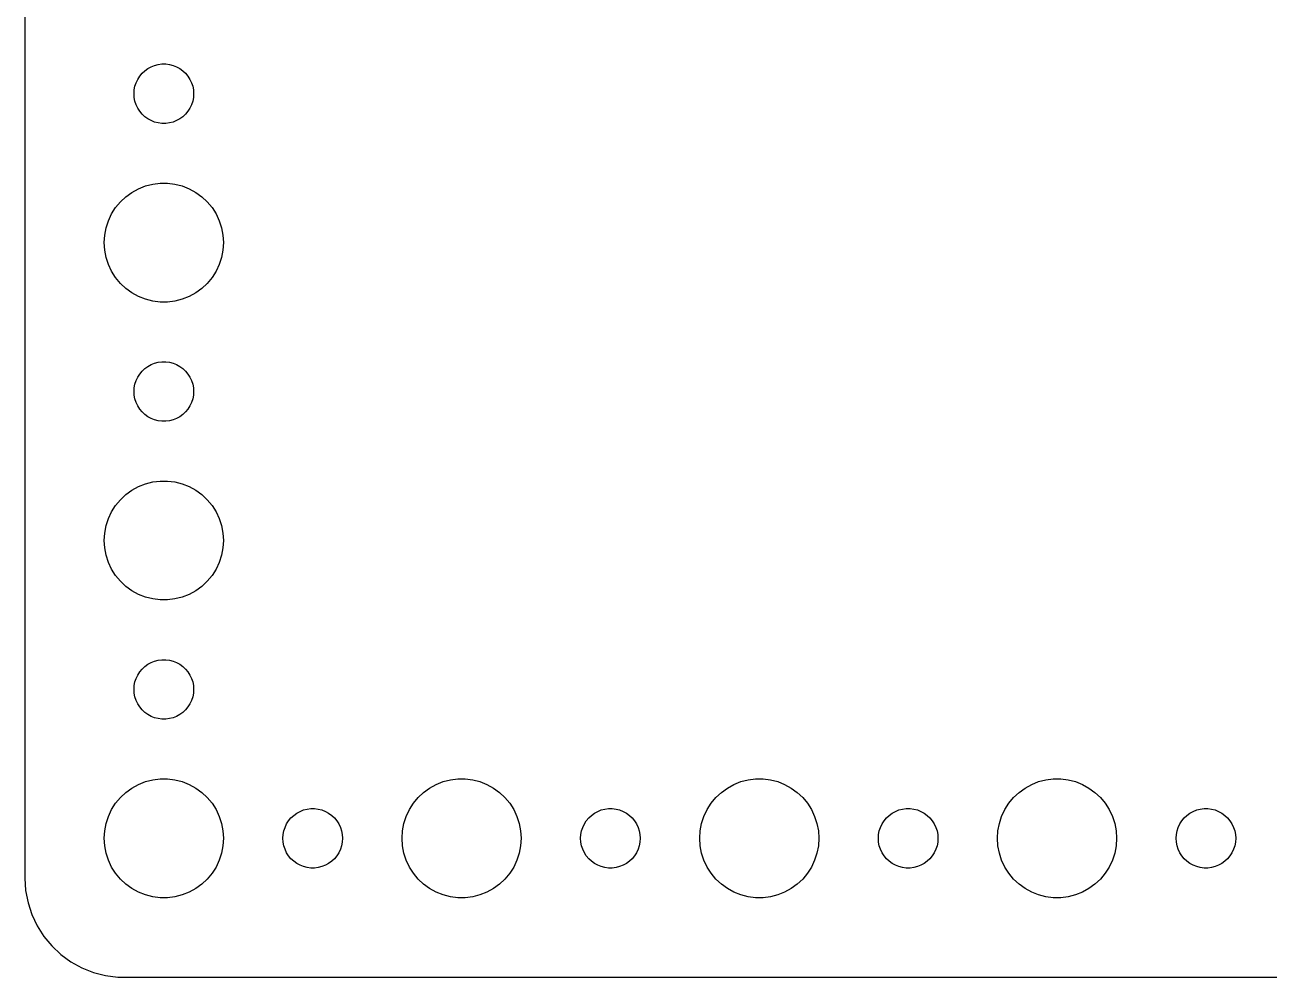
# Model space of a CAD drawing. Header units: metres. Extents: x -134 to 134, y 176 to 508.
# Drawn here: x -134.5 to -71.8, y 404 to 452 of the extents above; entities that cross this region are included whole.
import ezdxf

# ---------------------------------------------------------------- set-up
doc = ezdxf.new("R2010")
doc.units = ezdxf.units.M

msp = doc.modelspace()

# ---------------------------------------------------------------- linework, layer by layer
for p, q in [((-134.5, 503), (-134.5, 409)), ((-128.714, 449.382), (-128.593, 449.527)), ((-128.593, 449.527), (-128.456, 449.656)), ((-128.456, 449.656), (-128.304, 449.766)), ((-128.304, 449.766), (-128.139, 449.857)), ((-128.139, 449.857), (-127.964, 449.927)), ((-127.964, 449.927), (-127.781, 449.973)), ((-127.781, 449.973), (-127.594, 449.997)), ((-127.594, 449.997), (-127.406, 449.997)), ((-127.406, 449.997), (-127.219, 449.973)), ((-127.219, 449.973), (-127.036, 449.927)), ((-127.036, 449.927), (-126.861, 449.857)), ((-126.861, 449.857), (-126.696, 449.766)), ((-126.696, 449.766), (-126.544, 449.656)), ((-126.544, 449.656), (-126.407, 449.527)), ((-126.407, 449.527), (-126.286, 449.382)), ((-128.988, 448.688), (-128.953, 448.873)), ((-128.953, 448.873), (-128.895, 449.052)), ((-128.895, 449.052), (-128.814, 449.223)), ((-128.814, 449.223), (-128.714, 449.382)), ((-126.286, 449.382), (-126.186, 449.223)), ((-126.186, 449.223), (-126.105, 449.052)), ((-126.105, 449.052), (-126.047, 448.873)), ((-126.047, 448.873), (-126.012, 448.688)), ((-129, 448.5), (-128.988, 448.688)), ((-128.988, 448.312), (-129, 448.5)), ((-128.953, 448.127), (-128.988, 448.312)), ((-126.012, 448.312), (-126.047, 448.127)), ((-126.012, 448.688), (-126, 448.5)), ((-126, 448.5), (-126.012, 448.312)), ((-128.895, 447.948), (-128.953, 448.127)), ((-128.814, 447.777), (-128.895, 447.948)), ((-128.714, 447.618), (-128.814, 447.777)), ((-128.593, 447.473), (-128.714, 447.618)), ((-126.286, 447.618), (-126.407, 447.473)), ((-126.186, 447.777), (-126.286, 447.618)), ((-126.105, 447.948), (-126.186, 447.777)), ((-126.047, 448.127), (-126.105, 447.948)), ((-128.456, 447.344), (-128.593, 447.473)), ((-128.304, 447.234), (-128.456, 447.344)), ((-128.139, 447.143), (-128.304, 447.234)), ((-127.964, 447.073), (-128.139, 447.143)), ((-127.781, 447.027), (-127.964, 447.073)), ((-127.594, 447.003), (-127.781, 447.027)), ((-127.406, 447.003), (-127.594, 447.003)), ((-127.219, 447.027), (-127.406, 447.003)), ((-127.036, 447.073), (-127.219, 447.027)), ((-126.861, 447.143), (-127.036, 447.073)), ((-126.696, 447.234), (-126.861, 447.143)), ((-126.544, 447.344), (-126.696, 447.234)), ((-126.407, 447.473), (-126.544, 447.344)), ((-128.777, 443.714), (-128.427, 443.853)), ((-128.427, 443.853), (-128.062, 443.947)), ((-128.062, 443.947), (-127.688, 443.994)), ((-127.688, 443.994), (-127.312, 443.994)), ((-127.312, 443.994), (-126.938, 443.947)), ((-126.938, 443.947), (-126.573, 443.853)), ((-126.573, 443.853), (-126.223, 443.714)), ((-129.687, 443.054), (-129.412, 443.312)), ((-129.412, 443.312), (-129.107, 443.533)), ((-129.107, 443.533), (-128.777, 443.714)), ((-126.223, 443.714), (-125.893, 443.533)), ((-125.893, 443.533), (-125.588, 443.312)), ((-125.588, 443.312), (-125.313, 443.054)), ((-130.129, 442.445), (-129.927, 442.763)), ((-129.927, 442.763), (-129.687, 443.054)), ((-125.313, 443.054), (-125.073, 442.763)), ((-125.073, 442.763), (-124.871, 442.445)), ((-130.406, 441.746), (-130.289, 442.104)), ((-130.289, 442.104), (-130.129, 442.445)), ((-124.871, 442.445), (-124.711, 442.104)), ((-124.711, 442.104), (-124.594, 441.746)), ((-130.5, 441), (-130.476, 441.376)), ((-130.476, 441.376), (-130.406, 441.746)), ((-124.594, 441.746), (-124.524, 441.376)), ((-124.524, 441.376), (-124.5, 441)), ((-130.476, 440.624), (-130.5, 441)), ((-124.5, 441), (-124.524, 440.624)), ((-130.406, 440.254), (-130.476, 440.624)), ((-130.289, 439.896), (-130.406, 440.254)), ((-124.594, 440.254), (-124.711, 439.896)), ((-124.524, 440.624), (-124.594, 440.254)), ((-130.129, 439.555), (-130.289, 439.896)), ((-129.927, 439.237), (-130.129, 439.555)), ((-124.871, 439.555), (-125.073, 439.237)), ((-124.711, 439.896), (-124.871, 439.555)), ((-129.687, 438.946), (-129.927, 439.237)), ((-129.412, 438.688), (-129.687, 438.946)), ((-125.313, 438.946), (-125.588, 438.688)), ((-125.073, 439.237), (-125.313, 438.946)), ((-129.107, 438.467), (-129.412, 438.688)), ((-128.777, 438.286), (-129.107, 438.467)), ((-128.427, 438.147), (-128.777, 438.286)), ((-126.223, 438.286), (-126.573, 438.147)), ((-125.893, 438.467), (-126.223, 438.286)), ((-125.588, 438.688), (-125.893, 438.467)), ((-128.062, 438.053), (-128.427, 438.147)), ((-127.688, 438.006), (-128.062, 438.053)), ((-127.312, 438.006), (-127.688, 438.006)), ((-126.938, 438.053), (-127.312, 438.006)), ((-126.573, 438.147), (-126.938, 438.053)), ((-128.714, 434.382), (-128.593, 434.527)), ((-128.593, 434.527), (-128.456, 434.656)), ((-128.456, 434.656), (-128.304, 434.766)), ((-128.304, 434.766), (-128.139, 434.857)), ((-128.139, 434.857), (-127.964, 434.927)), ((-127.964, 434.927), (-127.781, 434.973)), ((-127.781, 434.973), (-127.594, 434.997)), ((-127.594, 434.997), (-127.406, 434.997)), ((-127.406, 434.997), (-127.219, 434.973)), ((-127.219, 434.973), (-127.036, 434.927)), ((-127.036, 434.927), (-126.861, 434.857)), ((-126.861, 434.857), (-126.696, 434.766)), ((-126.696, 434.766), (-126.544, 434.656)), ((-126.544, 434.656), (-126.407, 434.527)), ((-126.407, 434.527), (-126.286, 434.382)), ((-128.988, 433.688), (-128.953, 433.873)), ((-128.953, 433.873), (-128.895, 434.052)), ((-128.895, 434.052), (-128.814, 434.223)), ((-128.814, 434.223), (-128.714, 434.382)), ((-126.286, 434.382), (-126.186, 434.223)), ((-126.186, 434.223), (-126.105, 434.052)), ((-126.105, 434.052), (-126.047, 433.873)), ((-126.047, 433.873), (-126.012, 433.688)), ((-129, 433.5), (-128.988, 433.688)), ((-128.988, 433.312), (-129, 433.5)), ((-128.953, 433.127), (-128.988, 433.312)), ((-126.012, 433.312), (-126.047, 433.127)), ((-126.012, 433.688), (-126, 433.5)), ((-126, 433.5), (-126.012, 433.312)), ((-128.895, 432.948), (-128.953, 433.127)), ((-128.814, 432.777), (-128.895, 432.948)), ((-128.714, 432.618), (-128.814, 432.777)), ((-128.593, 432.473), (-128.714, 432.618)), ((-126.286, 432.618), (-126.407, 432.473)), ((-126.186, 432.777), (-126.286, 432.618)), ((-126.105, 432.948), (-126.186, 432.777)), ((-126.047, 433.127), (-126.105, 432.948)), ((-128.456, 432.344), (-128.593, 432.473)), ((-128.304, 432.234), (-128.456, 432.344)), ((-128.139, 432.143), (-128.304, 432.234)), ((-127.964, 432.073), (-128.139, 432.143)), ((-127.781, 432.027), (-127.964, 432.073)), ((-127.594, 432.003), (-127.781, 432.027)), ((-127.406, 432.003), (-127.594, 432.003)), ((-127.219, 432.027), (-127.406, 432.003)), ((-127.036, 432.073), (-127.219, 432.027)), ((-126.861, 432.143), (-127.036, 432.073)), ((-126.696, 432.234), (-126.861, 432.143)), ((-126.544, 432.344), (-126.696, 432.234)), ((-126.407, 432.473), (-126.544, 432.344)), ((-128.777, 428.714), (-128.427, 428.853)), ((-128.427, 428.853), (-128.062, 428.947)), ((-128.062, 428.947), (-127.688, 428.994)), ((-127.688, 428.994), (-127.312, 428.994)), ((-127.312, 428.994), (-126.938, 428.947)), ((-126.938, 428.947), (-126.573, 428.853)), ((-126.573, 428.853), (-126.223, 428.714)), ((-129.687, 428.054), (-129.412, 428.312)), ((-129.412, 428.312), (-129.107, 428.533)), ((-129.107, 428.533), (-128.777, 428.714)), ((-126.223, 428.714), (-125.893, 428.533)), ((-125.893, 428.533), (-125.588, 428.312)), ((-125.588, 428.312), (-125.313, 428.054)), ((-130.129, 427.445), (-129.927, 427.763)), ((-129.927, 427.763), (-129.687, 428.054)), ((-125.313, 428.054), (-125.073, 427.763)), ((-125.073, 427.763), (-124.871, 427.445)), ((-130.406, 426.746), (-130.289, 427.104)), ((-130.289, 427.104), (-130.129, 427.445)), ((-124.871, 427.445), (-124.711, 427.104)), ((-124.711, 427.104), (-124.594, 426.746)), ((-130.5, 426), (-130.476, 426.376)), ((-130.476, 426.376), (-130.406, 426.746)), ((-124.594, 426.746), (-124.524, 426.376)), ((-124.524, 426.376), (-124.5, 426)), ((-130.476, 425.624), (-130.5, 426)), ((-124.5, 426), (-124.524, 425.624)), ((-130.406, 425.254), (-130.476, 425.624)), ((-130.289, 424.896), (-130.406, 425.254)), ((-124.594, 425.254), (-124.711, 424.896)), ((-124.524, 425.624), (-124.594, 425.254)), ((-130.129, 424.555), (-130.289, 424.896)), ((-129.927, 424.237), (-130.129, 424.555)), ((-124.871, 424.555), (-125.073, 424.237)), ((-124.711, 424.896), (-124.871, 424.555)), ((-129.687, 423.946), (-129.927, 424.237)), ((-129.412, 423.688), (-129.687, 423.946)), ((-125.313, 423.946), (-125.588, 423.688)), ((-125.073, 424.237), (-125.313, 423.946)), ((-129.107, 423.467), (-129.412, 423.688)), ((-128.777, 423.286), (-129.107, 423.467)), ((-128.427, 423.147), (-128.777, 423.286)), ((-128.062, 423.053), (-128.427, 423.147)), ((-126.573, 423.147), (-126.938, 423.053)), ((-126.223, 423.286), (-126.573, 423.147)), ((-125.893, 423.467), (-126.223, 423.286)), ((-125.588, 423.688), (-125.893, 423.467)), ((-127.688, 423.006), (-128.062, 423.053)), ((-127.312, 423.006), (-127.688, 423.006)), ((-126.938, 423.053), (-127.312, 423.006)), ((-127.781, 419.973), (-127.594, 419.997)), ((-127.594, 419.997), (-127.406, 419.997)), ((-127.406, 419.997), (-127.219, 419.973)), ((-128.814, 419.223), (-128.714, 419.382)), ((-128.714, 419.382), (-128.593, 419.527)), ((-128.593, 419.527), (-128.456, 419.656)), ((-128.456, 419.656), (-128.304, 419.766)), ((-128.304, 419.766), (-128.139, 419.857)), ((-128.139, 419.857), (-127.964, 419.927)), ((-127.964, 419.927), (-127.781, 419.973)), ((-127.219, 419.973), (-127.036, 419.927)), ((-127.036, 419.927), (-126.861, 419.857)), ((-126.861, 419.857), (-126.696, 419.766)), ((-126.696, 419.766), (-126.544, 419.656)), ((-126.544, 419.656), (-126.407, 419.527)), ((-126.407, 419.527), (-126.286, 419.382)), ((-126.286, 419.382), (-126.186, 419.223)), ((-128.988, 418.688), (-128.953, 418.873)), ((-128.953, 418.873), (-128.895, 419.052)), ((-128.895, 419.052), (-128.814, 419.223)), ((-126.186, 419.223), (-126.105, 419.052)), ((-126.105, 419.052), (-126.047, 418.873)), ((-126.047, 418.873), (-126.012, 418.688)), ((-129, 418.5), (-128.988, 418.688)), ((-128.988, 418.312), (-129, 418.5)), ((-128.953, 418.127), (-128.988, 418.312)), ((-128.895, 417.948), (-128.953, 418.127)), ((-126.047, 418.127), (-126.105, 417.948)), ((-126.012, 418.312), (-126.047, 418.127)), ((-126.012, 418.688), (-126, 418.5)), ((-126, 418.5), (-126.012, 418.312)), ((-128.814, 417.777), (-128.895, 417.948)), ((-128.714, 417.618), (-128.814, 417.777)), ((-128.593, 417.473), (-128.714, 417.618)), ((-126.286, 417.618), (-126.407, 417.473)), ((-126.186, 417.777), (-126.286, 417.618)), ((-126.105, 417.948), (-126.186, 417.777)), ((-128.456, 417.344), (-128.593, 417.473)), ((-128.304, 417.234), (-128.456, 417.344)), ((-128.139, 417.143), (-128.304, 417.234)), ((-127.964, 417.073), (-128.139, 417.143)), ((-127.781, 417.027), (-127.964, 417.073)), ((-127.594, 417.003), (-127.781, 417.027)), ((-127.406, 417.003), (-127.594, 417.003)), ((-127.219, 417.027), (-127.406, 417.003)), ((-127.036, 417.073), (-127.219, 417.027)), ((-126.861, 417.143), (-127.036, 417.073)), ((-126.696, 417.234), (-126.861, 417.143)), ((-126.544, 417.344), (-126.696, 417.234)), ((-126.407, 417.473), (-126.544, 417.344)), ((-128.777, 413.714), (-128.427, 413.853)), ((-128.427, 413.853), (-128.062, 413.947)), ((-128.062, 413.947), (-127.688, 413.994)), ((-127.688, 413.994), (-127.312, 413.994)), ((-127.312, 413.994), (-126.938, 413.947)), ((-126.938, 413.947), (-126.573, 413.853)), ((-126.573, 413.853), (-126.223, 413.714)), ((-113.777, 413.714), (-113.427, 413.853)), ((-113.427, 413.853), (-113.062, 413.947)), ((-113.062, 413.947), (-112.688, 413.994)), ((-112.688, 413.994), (-112.312, 413.994)), ((-112.312, 413.994), (-111.938, 413.947)), ((-111.938, 413.947), (-111.573, 413.853)), ((-111.573, 413.853), (-111.223, 413.714)), ((-98.7773, 413.714), (-98.427, 413.853)), ((-98.427, 413.853), (-98.0621, 413.947)), ((-98.0621, 413.947), (-97.6884, 413.994)), ((-97.6884, 413.994), (-97.3116, 413.994)), ((-97.3116, 413.994), (-96.9379, 413.947)), ((-96.9379, 413.947), (-96.573, 413.853)), ((-96.573, 413.853), (-96.2227, 413.714)), ((-83.7773, 413.714), (-83.427, 413.853)), ((-83.427, 413.853), (-83.0621, 413.947)), ((-83.0621, 413.947), (-82.6884, 413.994)), ((-82.6884, 413.994), (-82.3116, 413.994)), ((-82.3116, 413.994), (-81.9379, 413.947)), ((-81.9379, 413.947), (-81.573, 413.853)), ((-81.573, 413.853), (-81.2227, 413.714)), ((-129.687, 413.054), (-129.412, 413.312)), ((-129.412, 413.312), (-129.107, 413.533)), ((-129.107, 413.533), (-128.777, 413.714)), ((-126.223, 413.714), (-125.893, 413.533)), ((-125.893, 413.533), (-125.588, 413.312)), ((-125.588, 413.312), (-125.313, 413.054)), ((-114.687, 413.054), (-114.412, 413.312)), ((-114.412, 413.312), (-114.107, 413.533)), ((-114.107, 413.533), (-113.777, 413.714)), ((-111.223, 413.714), (-110.893, 413.533)), ((-110.893, 413.533), (-110.588, 413.312)), ((-110.588, 413.312), (-110.313, 413.054)), ((-99.6869, 413.054), (-99.4123, 413.312)), ((-99.4123, 413.312), (-99.1075, 413.533)), ((-99.1075, 413.533), (-98.7773, 413.714)), ((-96.2227, 413.714), (-95.8925, 413.533)), ((-95.8925, 413.533), (-95.5877, 413.312)), ((-95.5877, 413.312), (-95.3131, 413.054)), ((-84.6869, 413.054), (-84.4123, 413.312)), ((-84.4123, 413.312), (-84.1075, 413.533)), ((-84.1075, 413.533), (-83.7773, 413.714)), ((-81.2227, 413.714), (-80.8925, 413.533)), ((-80.8925, 413.533), (-80.5877, 413.312)), ((-80.5877, 413.312), (-80.3131, 413.054)), ((-130.129, 412.445), (-129.927, 412.763)), ((-129.927, 412.763), (-129.687, 413.054)), ((-125.313, 413.054), (-125.073, 412.763)), ((-125.073, 412.763), (-124.871, 412.445)), ((-120.464, 412.427), (-120.281, 412.473)), ((-120.281, 412.473), (-120.094, 412.497)), ((-120.094, 412.497), (-119.906, 412.497)), ((-119.906, 412.497), (-119.719, 412.473)), ((-119.719, 412.473), (-119.536, 412.427)), ((-115.129, 412.445), (-114.927, 412.763)), ((-114.927, 412.763), (-114.687, 413.054)), ((-110.313, 413.054), (-110.073, 412.763)), ((-110.073, 412.763), (-109.871, 412.445)), ((-105.464, 412.427), (-105.281, 412.473)), ((-105.281, 412.473), (-105.094, 412.497)), ((-105.094, 412.497), (-104.906, 412.497)), ((-104.906, 412.497), (-104.719, 412.473)), ((-104.719, 412.473), (-104.536, 412.427)), ((-100.129, 412.445), (-99.927, 412.763)), ((-99.927, 412.763), (-99.6869, 413.054)), ((-95.3131, 413.054), (-95.073, 412.763)), ((-95.073, 412.763), (-94.8711, 412.445)), ((-90.4635, 412.427), (-90.2811, 412.473)), ((-90.2811, 412.473), (-90.0942, 412.497)), ((-90.0942, 412.497), (-89.9058, 412.497)), ((-89.9058, 412.497), (-89.7189, 412.473)), ((-89.7189, 412.473), (-89.5365, 412.427)), ((-85.1289, 412.445), (-84.927, 412.763)), ((-84.927, 412.763), (-84.6869, 413.054)), ((-80.3131, 413.054), (-80.073, 412.763)), ((-80.073, 412.763), (-79.8711, 412.445)), ((-75.4635, 412.427), (-75.2811, 412.473)), ((-75.2811, 412.473), (-75.0942, 412.497)), ((-75.0942, 412.497), (-74.9058, 412.497)), ((-74.9058, 412.497), (-74.7189, 412.473)), ((-74.7189, 412.473), (-74.5365, 412.427)), ((-130.406, 411.746), (-130.289, 412.104)), ((-130.289, 412.104), (-130.129, 412.445)), ((-124.871, 412.445), (-124.711, 412.104)), ((-124.711, 412.104), (-124.594, 411.746)), ((-121.314, 411.723), (-121.214, 411.882)), ((-121.214, 411.882), (-121.093, 412.027)), ((-121.093, 412.027), (-120.956, 412.156)), ((-120.956, 412.156), (-120.804, 412.266)), ((-120.804, 412.266), (-120.639, 412.357)), ((-120.639, 412.357), (-120.464, 412.427)), ((-119.536, 412.427), (-119.361, 412.357)), ((-119.361, 412.357), (-119.196, 412.266)), ((-119.196, 412.266), (-119.044, 412.156)), ((-119.044, 412.156), (-118.907, 412.027)), ((-118.907, 412.027), (-118.786, 411.882)), ((-118.786, 411.882), (-118.686, 411.723)), ((-115.406, 411.746), (-115.289, 412.104)), ((-115.289, 412.104), (-115.129, 412.445)), ((-109.871, 412.445), (-109.711, 412.104)), ((-109.711, 412.104), (-109.594, 411.746)), ((-106.314, 411.723), (-106.214, 411.882)), ((-106.214, 411.882), (-106.093, 412.027)), ((-106.093, 412.027), (-105.956, 412.156)), ((-105.956, 412.156), (-105.804, 412.266)), ((-105.804, 412.266), (-105.639, 412.357)), ((-105.639, 412.357), (-105.464, 412.427)), ((-104.536, 412.427), (-104.361, 412.357)), ((-104.361, 412.357), (-104.196, 412.266)), ((-104.196, 412.266), (-104.044, 412.156)), ((-104.044, 412.156), (-103.907, 412.027)), ((-103.907, 412.027), (-103.786, 411.882)), ((-103.786, 411.882), (-103.686, 411.723)), ((-100.406, 411.746), (-100.289, 412.104)), ((-100.289, 412.104), (-100.129, 412.445)), ((-94.8711, 412.445), (-94.7107, 412.104)), ((-94.7107, 412.104), (-94.5943, 411.746)), ((-91.3145, 411.723), (-91.2135, 411.882)), ((-91.2135, 411.882), (-91.0934, 412.027)), ((-91.0934, 412.027), (-90.9561, 412.156)), ((-90.9561, 412.156), (-90.8037, 412.266)), ((-90.8037, 412.266), (-90.6387, 412.357)), ((-90.6387, 412.357), (-90.4635, 412.427)), ((-89.5365, 412.427), (-89.3613, 412.357)), ((-89.3613, 412.357), (-89.1963, 412.266)), ((-89.1963, 412.266), (-89.0439, 412.156)), ((-89.0439, 412.156), (-88.9065, 412.027)), ((-88.9065, 412.027), (-88.7865, 411.882)), ((-88.7865, 411.882), (-88.6855, 411.723)), ((-85.4057, 411.746), (-85.2893, 412.104)), ((-85.2893, 412.104), (-85.1289, 412.445)), ((-79.8711, 412.445), (-79.7107, 412.104)), ((-79.7107, 412.104), (-79.5943, 411.746)), ((-76.3145, 411.723), (-76.2135, 411.882)), ((-76.2135, 411.882), (-76.0934, 412.027)), ((-76.0934, 412.027), (-75.9561, 412.156)), ((-75.9561, 412.156), (-75.8037, 412.266)), ((-75.8037, 412.266), (-75.6387, 412.357)), ((-75.6387, 412.357), (-75.4635, 412.427)), ((-74.5365, 412.427), (-74.3613, 412.357)), ((-74.3613, 412.357), (-74.1963, 412.266)), ((-74.1963, 412.266), (-74.0439, 412.156)), ((-74.0439, 412.156), (-73.9065, 412.027)), ((-73.9065, 412.027), (-73.7865, 411.882)), ((-73.7865, 411.882), (-73.6855, 411.723)), ((-130.5, 411), (-130.476, 411.376)), ((-130.476, 411.376), (-130.406, 411.746)), ((-124.594, 411.746), (-124.524, 411.376)), ((-124.524, 411.376), (-124.5, 411)), ((-121.488, 411.188), (-121.453, 411.373)), ((-121.453, 411.373), (-121.395, 411.552)), ((-121.395, 411.552), (-121.314, 411.723)), ((-118.686, 411.723), (-118.605, 411.552)), ((-118.605, 411.552), (-118.547, 411.373)), ((-118.547, 411.373), (-118.512, 411.188)), ((-115.5, 411), (-115.476, 411.376)), ((-115.476, 411.376), (-115.406, 411.746)), ((-109.594, 411.746), (-109.524, 411.376)), ((-109.524, 411.376), (-109.5, 411)), ((-106.488, 411.188), (-106.453, 411.373)), ((-106.453, 411.373), (-106.395, 411.552)), ((-106.395, 411.552), (-106.314, 411.723)), ((-103.686, 411.723), (-103.605, 411.552)), ((-103.605, 411.552), (-103.547, 411.373)), ((-103.547, 411.373), (-103.512, 411.188)), ((-100.5, 411), (-100.476, 411.376)), ((-100.476, 411.376), (-100.406, 411.746)), ((-94.5943, 411.746), (-94.5237, 411.376)), ((-94.5237, 411.376), (-94.5, 411)), ((-91.4882, 411.188), (-91.4529, 411.373)), ((-91.4529, 411.373), (-91.3947, 411.552)), ((-91.3947, 411.552), (-91.3145, 411.723)), ((-88.6855, 411.723), (-88.6053, 411.552)), ((-88.6053, 411.552), (-88.5471, 411.373)), ((-88.5471, 411.373), (-88.5118, 411.188)), ((-85.5, 411), (-85.4763, 411.376)), ((-85.4763, 411.376), (-85.4057, 411.746)), ((-79.5943, 411.746), (-79.5237, 411.376)), ((-79.5237, 411.376), (-79.5, 411)), ((-76.4882, 411.188), (-76.4529, 411.373)), ((-76.4529, 411.373), (-76.3947, 411.552)), ((-76.3947, 411.552), (-76.3145, 411.723)), ((-73.6855, 411.723), (-73.6053, 411.552)), ((-73.6053, 411.552), (-73.5471, 411.373)), ((-73.5471, 411.373), (-73.5118, 411.188)), ((-130.476, 410.624), (-130.5, 411)), ((-130.406, 410.254), (-130.476, 410.624)), ((-124.524, 410.624), (-124.594, 410.254)), ((-124.5, 411), (-124.524, 410.624)), ((-121.5, 411), (-121.488, 411.188)), ((-121.488, 410.812), (-121.5, 411)), ((-121.453, 410.627), (-121.488, 410.812)), ((-121.395, 410.448), (-121.453, 410.627)), ((-118.547, 410.627), (-118.605, 410.448)), ((-118.512, 410.812), (-118.547, 410.627)), ((-118.512, 411.188), (-118.5, 411)), ((-118.5, 411), (-118.512, 410.812)), ((-115.476, 410.624), (-115.5, 411)), ((-115.406, 410.254), (-115.476, 410.624)), ((-109.524, 410.624), (-109.594, 410.254)), ((-109.5, 411), (-109.524, 410.624)), ((-106.5, 411), (-106.488, 411.188)), ((-106.488, 410.812), (-106.5, 411)), ((-106.453, 410.627), (-106.488, 410.812)), ((-106.395, 410.448), (-106.453, 410.627)), ((-103.547, 410.627), (-103.605, 410.448)), ((-103.512, 410.812), (-103.547, 410.627)), ((-103.512, 411.188), (-103.5, 411)), ((-103.5, 411), (-103.512, 410.812)), ((-100.476, 410.624), (-100.5, 411)), ((-100.406, 410.254), (-100.476, 410.624)), ((-94.5237, 410.624), (-94.5943, 410.254)), ((-94.5, 411), (-94.5237, 410.624)), ((-91.5, 411), (-91.4882, 411.188)), ((-91.4882, 410.812), (-91.5, 411)), ((-91.4529, 410.627), (-91.4882, 410.812)), ((-91.3947, 410.448), (-91.4529, 410.627)), ((-88.5471, 410.627), (-88.6053, 410.448)), ((-88.5118, 410.812), (-88.5471, 410.627)), ((-88.5118, 411.188), (-88.5, 411)), ((-88.5, 411), (-88.5118, 410.812)), ((-85.4763, 410.624), (-85.5, 411)), ((-85.4057, 410.254), (-85.4763, 410.624)), ((-79.5237, 410.624), (-79.5943, 410.254)), ((-79.5, 411), (-79.5237, 410.624)), ((-76.5, 411), (-76.4882, 411.188)), ((-76.4882, 410.812), (-76.5, 411)), ((-76.4529, 410.627), (-76.4882, 410.812)), ((-76.3947, 410.448), (-76.4529, 410.627)), ((-73.5471, 410.627), (-73.6053, 410.448)), ((-73.5118, 410.812), (-73.5471, 410.627)), ((-73.5118, 411.188), (-73.5, 411)), ((-73.5, 411), (-73.5118, 410.812)), ((-130.289, 409.896), (-130.406, 410.254)), ((-124.594, 410.254), (-124.711, 409.896)), ((-121.314, 410.277), (-121.395, 410.448)), ((-121.214, 410.118), (-121.314, 410.277)), ((-121.093, 409.973), (-121.214, 410.118)), ((-120.956, 409.844), (-121.093, 409.973)), ((-118.907, 409.973), (-119.044, 409.844)), ((-118.786, 410.118), (-118.907, 409.973)), ((-118.686, 410.277), (-118.786, 410.118)), ((-118.605, 410.448), (-118.686, 410.277)), ((-115.289, 409.896), (-115.406, 410.254)), ((-109.594, 410.254), (-109.711, 409.896)), ((-106.314, 410.277), (-106.395, 410.448)), ((-106.214, 410.118), (-106.314, 410.277)), ((-106.093, 409.973), (-106.214, 410.118)), ((-105.956, 409.844), (-106.093, 409.973)), ((-103.907, 409.973), (-104.044, 409.844)), ((-103.786, 410.118), (-103.907, 409.973)), ((-103.686, 410.277), (-103.786, 410.118)), ((-103.605, 410.448), (-103.686, 410.277)), ((-100.289, 409.896), (-100.406, 410.254)), ((-94.5943, 410.254), (-94.7107, 409.896)), ((-91.3145, 410.277), (-91.3947, 410.448)), ((-91.2135, 410.118), (-91.3145, 410.277)), ((-91.0934, 409.973), (-91.2135, 410.118)), ((-90.9561, 409.844), (-91.0934, 409.973)), ((-88.9065, 409.973), (-89.0439, 409.844)), ((-88.7865, 410.118), (-88.9065, 409.973)), ((-88.6855, 410.277), (-88.7865, 410.118)), ((-88.6053, 410.448), (-88.6855, 410.277)), ((-85.2893, 409.896), (-85.4057, 410.254)), ((-79.5943, 410.254), (-79.7107, 409.896)), ((-76.3145, 410.277), (-76.3947, 410.448)), ((-76.2135, 410.118), (-76.3145, 410.277)), ((-76.0934, 409.973), (-76.2135, 410.118)), ((-75.9561, 409.844), (-76.0934, 409.973)), ((-73.9065, 409.973), (-74.0439, 409.844)), ((-73.7865, 410.118), (-73.9065, 409.973)), ((-73.6855, 410.277), (-73.7865, 410.118)), ((-73.6053, 410.448), (-73.6855, 410.277)), ((-130.129, 409.555), (-130.289, 409.896)), ((-129.927, 409.237), (-130.129, 409.555)), ((-124.871, 409.555), (-125.073, 409.237)), ((-124.711, 409.896), (-124.871, 409.555)), ((-120.804, 409.734), (-120.956, 409.844)), ((-120.639, 409.643), (-120.804, 409.734)), ((-120.464, 409.573), (-120.639, 409.643)), ((-120.281, 409.527), (-120.464, 409.573)), ((-120.094, 409.503), (-120.281, 409.527)), ((-119.906, 409.503), (-120.094, 409.503)), ((-119.719, 409.527), (-119.906, 409.503)), ((-119.536, 409.573), (-119.719, 409.527)), ((-119.361, 409.643), (-119.536, 409.573)), ((-119.196, 409.734), (-119.361, 409.643)), ((-119.044, 409.844), (-119.196, 409.734)), ((-115.129, 409.555), (-115.289, 409.896)), ((-114.927, 409.237), (-115.129, 409.555)), ((-109.871, 409.555), (-110.073, 409.237)), ((-109.711, 409.896), (-109.871, 409.555)), ((-105.804, 409.734), (-105.956, 409.844)), ((-105.639, 409.643), (-105.804, 409.734)), ((-105.464, 409.573), (-105.639, 409.643)), ((-105.281, 409.527), (-105.464, 409.573)), ((-105.094, 409.503), (-105.281, 409.527)), ((-104.906, 409.503), (-105.094, 409.503)), ((-104.719, 409.527), (-104.906, 409.503)), ((-104.536, 409.573), (-104.719, 409.527)), ((-104.361, 409.643), (-104.536, 409.573)), ((-104.196, 409.734), (-104.361, 409.643)), ((-104.044, 409.844), (-104.196, 409.734)), ((-100.129, 409.555), (-100.289, 409.896)), ((-99.927, 409.237), (-100.129, 409.555)), ((-94.8711, 409.555), (-95.073, 409.237)), ((-94.7107, 409.896), (-94.8711, 409.555)), ((-90.8037, 409.734), (-90.9561, 409.844)), ((-90.6387, 409.643), (-90.8037, 409.734)), ((-90.4635, 409.573), (-90.6387, 409.643)), ((-90.2811, 409.527), (-90.4635, 409.573)), ((-90.0942, 409.503), (-90.2811, 409.527)), ((-89.9058, 409.503), (-90.0942, 409.503)), ((-89.7189, 409.527), (-89.9058, 409.503)), ((-89.5365, 409.573), (-89.7189, 409.527)), ((-89.3613, 409.643), (-89.5365, 409.573)), ((-89.1963, 409.734), (-89.3613, 409.643)), ((-89.0439, 409.844), (-89.1963, 409.734)), ((-85.1289, 409.555), (-85.2893, 409.896)), ((-84.927, 409.237), (-85.1289, 409.555)), ((-79.8711, 409.555), (-80.073, 409.237)), ((-79.7107, 409.896), (-79.8711, 409.555)), ((-75.8037, 409.734), (-75.9561, 409.844)), ((-75.6387, 409.643), (-75.8037, 409.734)), ((-75.4635, 409.573), (-75.6387, 409.643)), ((-75.2811, 409.527), (-75.4635, 409.573)), ((-75.0942, 409.503), (-75.2811, 409.527)), ((-74.9058, 409.503), (-75.0942, 409.503)), ((-74.7189, 409.527), (-74.9058, 409.503)), ((-74.5365, 409.573), (-74.7189, 409.527)), ((-74.3613, 409.643), (-74.5365, 409.573)), ((-74.1963, 409.734), (-74.3613, 409.643)), ((-74.0439, 409.844), (-74.1963, 409.734)), ((-134.5, 409), (-134.461, 408.373)), ((-129.687, 408.946), (-129.927, 409.237)), ((-129.412, 408.688), (-129.687, 408.946)), ((-125.313, 408.946), (-125.588, 408.688)), ((-125.073, 409.237), (-125.313, 408.946)), ((-114.687, 408.946), (-114.927, 409.237)), ((-114.412, 408.688), (-114.687, 408.946)), ((-110.313, 408.946), (-110.588, 408.688)), ((-110.073, 409.237), (-110.313, 408.946)), ((-99.6869, 408.946), (-99.927, 409.237)), ((-99.4123, 408.688), (-99.6869, 408.946)), ((-95.3131, 408.946), (-95.5877, 408.688)), ((-95.073, 409.237), (-95.3131, 408.946)), ((-84.6869, 408.946), (-84.927, 409.237)), ((-84.4123, 408.688), (-84.6869, 408.946)), ((-80.3131, 408.946), (-80.5877, 408.688)), ((-80.073, 409.237), (-80.3131, 408.946)), ((-134.461, 408.373), (-134.343, 407.757)), ((-129.107, 408.467), (-129.412, 408.688)), ((-128.777, 408.286), (-129.107, 408.467)), ((-128.427, 408.147), (-128.777, 408.286)), ((-128.062, 408.053), (-128.427, 408.147)), ((-126.573, 408.147), (-126.938, 408.053)), ((-126.223, 408.286), (-126.573, 408.147)), ((-125.893, 408.467), (-126.223, 408.286)), ((-125.588, 408.688), (-125.893, 408.467)), ((-114.107, 408.467), (-114.412, 408.688)), ((-113.777, 408.286), (-114.107, 408.467)), ((-113.427, 408.147), (-113.777, 408.286)), ((-113.062, 408.053), (-113.427, 408.147)), ((-111.573, 408.147), (-111.938, 408.053)), ((-111.223, 408.286), (-111.573, 408.147)), ((-110.893, 408.467), (-111.223, 408.286)), ((-110.588, 408.688), (-110.893, 408.467)), ((-99.1075, 408.467), (-99.4123, 408.688)), ((-98.7773, 408.286), (-99.1075, 408.467)), ((-98.427, 408.147), (-98.7773, 408.286)), ((-98.0621, 408.053), (-98.427, 408.147)), ((-96.573, 408.147), (-96.9379, 408.053)), ((-96.2227, 408.286), (-96.573, 408.147)), ((-95.8925, 408.467), (-96.2227, 408.286)), ((-95.5877, 408.688), (-95.8925, 408.467)), ((-84.1075, 408.467), (-84.4123, 408.688)), ((-83.7773, 408.286), (-84.1075, 408.467)), ((-83.427, 408.147), (-83.7773, 408.286)), ((-83.0621, 408.053), (-83.427, 408.147)), ((-81.573, 408.147), (-81.9379, 408.053)), ((-81.2227, 408.286), (-81.573, 408.147)), ((-80.8925, 408.467), (-81.2227, 408.286)), ((-80.5877, 408.688), (-80.8925, 408.467)), ((-134.343, 407.757), (-134.149, 407.159)), ((-127.688, 408.006), (-128.062, 408.053)), ((-127.312, 408.006), (-127.688, 408.006)), ((-126.938, 408.053), (-127.312, 408.006)), ((-112.688, 408.006), (-113.062, 408.053)), ((-112.312, 408.006), (-112.688, 408.006)), ((-111.938, 408.053), (-112.312, 408.006)), ((-97.6884, 408.006), (-98.0621, 408.053)), ((-97.3116, 408.006), (-97.6884, 408.006)), ((-96.9379, 408.053), (-97.3116, 408.006)), ((-82.6884, 408.006), (-83.0621, 408.053)), ((-82.3116, 408.006), (-82.6884, 408.006)), ((-81.9379, 408.053), (-82.3116, 408.006)), ((-134.149, 407.159), (-133.882, 406.591)), ((-133.882, 406.591), (-133.545, 406.061)), ((-133.545, 406.061), (-133.145, 405.577)), ((-133.145, 405.577), (-132.687, 405.147)), ((-132.687, 405.147), (-132.179, 404.778)), ((-132.179, 404.778), (-131.629, 404.476)), ((-131.629, 404.476), (-131.045, 404.245)), ((-131.045, 404.245), (-130.437, 404.089)), ((-130.437, 404.089), (-129.814, 404.01)), ((-129.814, 404.01), (129.814, 404.01))]:
    msp.add_line(p, q)

doc.saveas('drawing.dxf')
